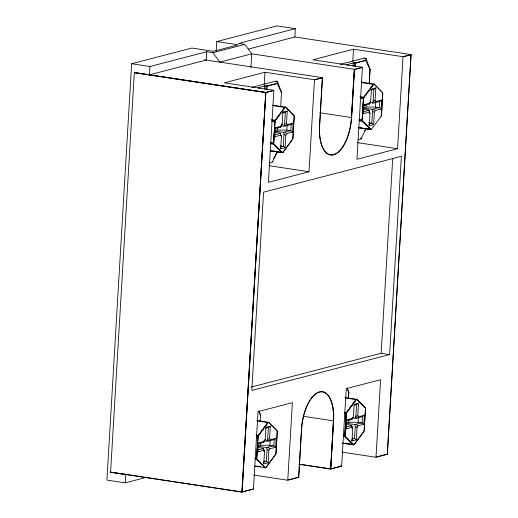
<?xml version="1.0" encoding="UTF-8"?>
<svg xmlns="http://www.w3.org/2000/svg" width="518" height="518" viewBox="0 0 518 518"><rect width="100%" height="100%" fill="white"/><g stroke="black" fill="none" stroke-linecap="round" stroke-linejoin="round"><path stroke-width="0.78" d="M204.623 59.816L322.377 77.629L319.587 125.874A33.657 15.514 -81.4 0 0 333.644 154.804L333.501 154.61A33.482 15.436 -81.4 0 1 319.515 125.835M216.213 51.114L216.777 41.576L238.286 44.833L213.384 51.314L191.88 48.057L131.643 63.74L106.909 480.095L125.233 482.867L146.218 477.402M127.279 474.145L125.725 474.546L110.58 472.261L134.33 72.539L265.715 92.379L273.834 90.359M125.233 482.867L125.725 474.546M206.714 51.742L149.967 66.511L149.475 74.825L206.216 60.056L206.714 51.742L212.924 52.681L244.807 44.38L251.735 53.82L250.919 67.476M264.232 84.363L264.951 72.255L314.322 79.727L322.461 77.7L319.6 125.855M264.497 89.206L264.776 85.923L267.023 85.962L277.072 83.346L277.46 81.371M253.38 489.121L241.893 491.951L265.779 92.457M242.029 491.958L265.753 92.58M265.941 89.316L266.084 86.027M267.023 89.996L267.107 85.943M294.224 116.815L292.955 137.963A1.554 0.719 -81.4 0 1 292.508 139.381L282.899 152.363A1.729 0.796 -81.4 0 1 282.083 152.577L273.854 144.321A1.729 0.796 -81.4 0 1 273.53 142.962L274.78 121.834A1.729 0.796 -81.4 0 1 275.278 120.26L284.764 107.388A1.729 0.796 -81.4 0 1 285.586 107.174L293.907 115.495M273.659 142.968L274.916 121.847M280.717 148.796L281.442 136.629L280.737 135.172L274.844 136.707L275.375 127.713L281.268 126.178L282.174 124.307L282.899 112.134L287.25 111.001L286.532 123.174L287.237 124.624L293.13 123.09L292.592 132.09L286.7 133.625L285.794 135.496L285.075 147.662L280.717 148.796L280.4 147.656M276.865 430.575A1.729 0.796 -81.4 0 1 277.188 431.934L275.939 453.056A1.729 0.796 -81.4 0 1 275.44 454.636L265.954 467.501A1.729 0.796 -81.4 0 1 265.132 467.715L256.902 459.46A1.729 0.796 -81.4 0 1 256.578 458.1L257.834 436.972A1.729 0.796 -81.4 0 1 258.333 435.398L267.819 422.526A1.729 0.796 -81.4 0 1 268.635 422.312L276.962 430.633M256.708 458.106L257.964 436.985M275.641 447.228L269.748 448.763L268.848 450.634L268.123 462.801L263.772 463.934L264.491 451.767L263.785 450.31L257.893 451.845L258.43 442.851L264.322 441.317L265.222 439.445L265.948 427.272L270.305 426.139L269.58 438.312L270.286 439.763L269.917 445.26L273.854 445.856L275.641 447.228L276.178 438.228L270.286 439.763L268.337 441.109L263.707 440.74M260.185 421.723L260.567 415.274L258.961 410.839M274.793 130.769L277.525 130.063L277.661 127.706M258.527 445.733L260.573 445.202L260.716 442.845M280.711 106.779L281.488 92.431L277.538 81.52L275.887 81.268M281.63 123.789L281.539 125.311L282.174 124.307M263.927 451.573L264.018 450.051L263.377 448.277L257.977 447.461M274.883 131.067L283.365 132.349L284.006 134.123L283.288 146.296L285.075 147.662M280.652 125.602L283.741 126.068L284.576 124.521L285.301 112.348L287.25 111.001M257.932 446.205L266.414 447.487L267.061 449.261L266.336 461.434L268.123 462.801M266.789 441.206L267.631 439.659L268.35 427.486L270.305 426.139M292.592 132.09L290.805 130.717L286.868 130.122L287.147 125.414M248.206 49.126L294.846 36.992L295.344 28.671L277.02 25.9L216.777 41.576M293.13 123.09L291.181 124.437L290.805 130.717L283.365 132.349M276.178 438.228L274.229 439.575L273.854 445.856L266.414 447.487M301.58 429.169L298.718 477.233L287.781 480.069L292.379 402.674L258.029 411.609L253.431 489.011L242.133 491.951L265.857 92.567L273.873 90.482L268.415 182.31L309.013 171.743L314.465 79.914L322.436 77.842M352.784 61.312L353.503 49.21L402.875 56.676L411.091 54.63L387.341 454.156L375.997 457.109L380.6 379.707L346.244 388.649L341.647 466.051L330.762 468.881L333.611 420.849A33.657 15.514 -81.4 0 0 319.554 391.919A33.657 15.514 -81.4 0 0 301.567 429.189M353.043 66.162L353.321 62.879L355.568 62.911L365.624 60.302L366.012 58.32L364.361 58.074L340.345 64.323M330.659 468.991L333.378 420.849A33.482 15.436 -81.4 0 0 319.392 392.068A33.482 15.436 -81.4 0 0 301.495 429.144L298.653 477.337L287.619 480.218L253.736 475.09M333.501 154.61A33.482 15.436 -81.4 0 0 351.398 117.534L354.267 69.328L362.38 67.308M354.487 66.272L354.629 62.976M330.659 468.894L333.514 420.856M351.534 117.541L354.39 69.386M355.613 66.174L355.659 62.892M370.629 129.532L362.399 121.277A1.729 0.796 -81.4 0 1 362.076 119.911L363.332 98.789A1.729 0.796 -81.4 0 1 363.83 97.209L373.31 84.343A1.729 0.796 -81.4 0 1 374.132 84.13L382.465 92.567A1.554 0.719 -81.4 0 1 382.757 93.79L381.501 114.918A1.554 0.719 -81.4 0 1 381.054 116.336L371.451 129.319A1.729 0.796 -81.4 0 1 370.629 129.532L358.89 127.752M362.205 119.923L363.461 98.796M369.269 125.751L369.988 113.578L369.282 112.128L363.39 113.662L363.927 104.662L369.82 103.134L370.72 101.256L371.445 89.09L375.803 87.956L375.077 100.123L375.783 101.58L381.675 100.045L381.138 109.039L375.246 110.574L374.346 112.445L373.62 124.618L369.269 125.751L368.952 124.611M354.293 444.425A1.554 0.719 -81.4 0 1 353.554 444.619L345.325 436.363A1.554 0.719 -81.4 0 1 345.033 435.139L346.283 414.011A1.554 0.719 -81.4 0 1 346.736 412.593L356.216 399.728A1.554 0.719 -81.4 0 1 356.96 399.533L365.19 407.789A1.554 0.719 -81.4 0 1 365.481 409.019L364.225 430.141A1.554 0.719 -81.4 0 1 363.778 431.559L354.17 444.541A1.729 0.796 -81.4 0 1 353.347 444.755L345.118 436.499A1.729 0.796 -81.4 0 1 344.8 435.133L346.05 414.011A1.729 0.796 -81.4 0 1 346.548 412.432L356.034 399.566A1.729 0.796 -81.4 0 1 356.857 399.352L365.177 407.672M344.93 435.146L346.186 414.018M351.987 440.973L352.713 428.807L352.007 427.35L346.115 428.885L346.646 419.891L352.538 418.356L353.444 416.485L354.17 404.312L358.521 403.179L357.802 415.352L358.508 416.802L364.4 415.268L363.863 424.261L357.97 425.796L357.064 427.674L356.345 439.84L351.987 440.973L351.67 439.834M348.452 397.96L348.789 392.314L347.183 387.872M348.517 398.102L348.789 392.314M363.345 107.725L366.071 107.012L366.207 104.662M346.063 422.947L348.795 422.241L348.931 419.884M369.192 83.631L370.04 69.386L366.084 58.469L364.432 58.223M369.256 83.728L370.04 69.386M369.425 113.39L369.515 111.869L368.874 110.094L363.474 109.279M352.149 428.613L352.24 427.091L351.592 425.317L346.199 424.501M363.429 108.016L371.911 109.304L372.559 111.079L371.833 123.245L373.62 124.618M369.975 102.674L372.287 103.024L373.128 101.47L373.847 89.303L375.803 87.956M346.154 423.245L354.636 424.527L355.277 426.301L354.558 438.474L356.345 439.84M352.693 417.896L355.011 418.246L355.847 416.692L356.572 404.526L358.521 403.179M381.138 109.039L379.351 107.673L375.414 107.077L375.692 102.363M363.863 424.261L362.076 422.895L358.139 422.3L358.417 417.586M381.675 100.045L379.726 101.392L379.351 107.673L371.911 109.304M364.4 415.268L362.451 416.614L362.076 422.895L354.636 424.527M251.152 387.101L381.138 353.27L392.722 158.243M333.644 154.804A33.657 15.514 -81.4 0 0 351.631 117.534L354.487 69.503L362.419 67.437L356.96 159.259L397.559 148.698L403.017 56.87L411.065 54.772M389.62 354.552L401.398 156.3L263.578 192.172L251.8 390.423L389.62 354.552L381.138 353.27M282.64 152.564L269.956 150.803M265.689 467.689L254.571 466.181M371.186 129.519L358.508 127.758M353.911 444.742L342.793 443.22M275.375 127.713L274.741 128.717L280.633 127.182L281.261 125.829M280.737 135.172L280.322 133.139L274.928 132.323M258.527 443.661L263.688 442.32L265.222 439.445M263.785 450.31L263.377 448.277M361.201 137.736L360.942 139.057L366.006 128.606M363.927 104.662L363.293 105.666L369.185 104.137L370.72 101.256M369.282 112.128L368.874 110.094M346.011 420.894L351.903 419.36L352.81 417.489M352.007 427.35L351.592 425.317M272.397 162.102L277.46 151.651M273.614 158.573L277.305 151.761M364.381 131.436L365.857 128.717M280.633 127.182L281.268 126.178M369.185 104.137L369.82 103.134M263.688 442.32L264.322 441.317M351.903 419.36L352.538 418.356M275.395 120.312L284.881 107.446M283.003 152.337L292.482 139.471M363.947 97.267L373.426 84.402M258.45 435.45L267.935 422.584M266.051 467.482L275.557 454.519A1.554 0.719 -81.4 0 0 276.003 453.101L277.272 431.96A1.554 0.719 -81.4 0 0 276.968 430.749L268.738 422.494A1.554 0.719 -81.4 0 0 268 422.688L258.514 435.554A1.554 0.719 -81.4 0 0 258.068 436.972L256.811 458.1A1.554 0.719 -81.4 0 0 257.103 459.324L265.333 467.579A1.554 0.719 -81.4 0 0 266.071 467.391M346.665 412.49L356.151 399.624M354.267 444.515L363.753 431.649M284.576 124.521L286.532 123.174M283.741 126.068L285.288 125.971L287.237 124.624M373.128 101.47L375.077 100.123M372.287 103.024L373.834 102.927L375.783 101.58M267.631 439.659L269.58 438.312M355.847 416.692L357.802 415.352M355.011 418.246L356.552 418.149L358.508 416.802M295.344 28.671L238.597 43.441L244.807 44.38M264.951 72.255L224.359 82.822L273.731 90.294M353.503 49.21L312.904 59.777L362.276 67.243M251.793 87.374L275.816 81.119L277.486 81.397M259.265 88.015L259.117 88.254A1.897 0.324 3.4 0 0 258.352 87.762L264.776 85.923M346.827 64.569L347.682 64.808L347.662 65.203A1.897 0.324 3.4 0 0 346.898 64.718L353.321 62.879M281.488 92.431L277.136 83.56L267.249 86.137A1.897 0.324 3.4 0 1 264.679 86.117M370.098 69.6L365.682 60.515L355.801 63.086A1.897 0.324 3.4 0 1 353.231 63.066M282.258 113.138L285.301 112.348L283.728 112.108M370.81 90.093L373.847 89.303M285.288 125.971L291.181 124.437M373.834 102.927L379.726 101.392M275.103 134.803L280.264 133.463M363.655 111.758L368.81 110.412M280.244 147.086L283.288 146.296L280.134 145.817M368.79 124.035L371.833 123.245L368.68 122.772M269.328 162.905L272.474 161.979M357.88 139.854L361.02 138.928M265.313 428.276L268.35 427.486M354.293 405.115L356.572 404.526L354.998 404.286M268.337 441.109L274.229 439.575M356.552 418.149L362.451 416.614M257.42 450.136L263.312 448.601M345.642 427.175L351.534 425.641M263.293 462.224L266.336 461.434L263.973 461.078M352.272 439.063L354.558 438.474L352.195 438.111M341.595 466.161L330.601 469.03L298.769 464.212M387.289 454.267L375.841 457.252L341.951 452.13M366.071 107.012L375.414 107.077M277.525 130.063L286.868 130.122M348.795 422.241L358.139 422.3M260.573 445.202L269.917 445.26M294.846 36.992L411.007 54.558L387.315 454.202M354.267 69.328L251.735 53.82L219.846 62.121L212.924 52.681M361.214 82.116L374.132 84.13M361.577 82.569L373.31 84.343M359.913 96.62L363.83 97.209M360.36 97.436L363.494 97.908M131.643 63.74L149.967 66.511M360.198 98.316L363.332 98.789M134.33 72.539L265.656 92.444M134.317 72.708L265.624 92.567M272.669 105.16L285.586 107.174M273.025 105.614L284.764 107.388M319.606 112.723L351.398 117.534M358.948 119.438L362.076 119.911M359.006 120.26L362.134 120.733M359.265 120.798L362.399 121.277M360.496 127.661L362.063 127.894M367.54 128.723L369.101 128.963M271.367 119.664L275.278 120.26M271.814 120.487L274.941 120.959M271.652 121.361L274.78 121.834M357.621 142.657L397.559 148.698M270.396 142.482L273.53 142.962M270.454 143.305L273.588 143.777M270.72 143.849L273.854 144.321M270.383 150.473L271.95 150.706M273.51 150.945L275.077 151.178M277.428 151.534L278.988 151.774M280.555 152.007L282.899 152.363M270.344 150.803L282.083 152.577M269.075 165.702L309.013 171.743M345.118 397.578L356.857 399.352M345.079 397.908L356.034 399.566M344.988 412.198L346.548 412.432M344.645 412.898L346.212 413.131M344.489 413.772L346.05 414.011M303.179 416.278L333.378 420.849M256.902 420.538L268.635 422.312M256.863 420.875L267.819 422.526M343.233 434.9L344.8 435.133M343.292 435.716L344.858 435.955M343.557 436.26L345.118 436.499M344.781 443.123L346.348 443.356M348.692 443.712L350.259 443.952M351.826 444.185L354.17 444.541M342.398 443.097L353.347 444.755M255.983 435.042L258.333 435.398M256.429 435.858L257.996 436.098M256.268 436.739L257.834 436.972M339.912 465.954L341.485 466.194M299.488 464.186L330.529 468.881M255.011 457.86L256.578 458.1M255.07 458.683L256.637 458.916M255.335 459.226L256.902 459.46M255.782 465.967L257.342 466.2M258.909 466.44L260.476 466.673M110.593 472.086L241.893 491.951M110.606 472.202L241.971 492.1M258.281 87.613L259.058 87.807M373.459 109.201L375.246 110.574M372.559 111.079L374.346 112.445M284.913 132.252L286.7 133.625M284.006 134.123L285.794 135.496M356.183 424.43L357.97 425.796M355.277 426.301L357.064 427.674M267.961 447.39L269.748 448.763M267.061 449.261L268.848 450.634M374.229 84.194L382.459 92.45M362.522 121.244L370.752 129.5M273.97 144.289L282.2 152.551M345.241 436.467L353.47 444.722M257.025 459.427L265.255 467.689M346.807 388.332L348.847 392.527M258.592 411.298L260.567 415.274M280.322 133.139L281.442 136.629M369.515 111.869L369.988 113.578M363.073 112.516L363.39 113.662M274.527 135.567L274.844 136.707M352.24 427.091L352.713 428.807M345.797 427.745L346.115 428.885M264.018 450.051L264.491 451.767M263.455 462.794L263.772 463.934M257.575 450.705L257.893 451.845M292.385 139.497A1.729 0.796 -81.4 0 0 292.884 137.917L294.14 116.796A1.729 0.796 -81.4 0 0 293.816 115.43M294.211 116.841A1.554 0.719 -81.4 0 0 293.92 115.611L285.69 107.356A1.554 0.719 -81.4 0 0 284.952 107.55L275.466 120.416A1.554 0.719 -81.4 0 0 275.013 121.834L273.763 142.962A1.554 0.719 -81.4 0 0 274.054 144.185L282.284 152.441A1.554 0.719 -81.4 0 0 283.022 152.253M380.937 116.446A1.729 0.796 -81.4 0 0 381.436 114.873L382.685 93.752A1.729 0.796 -81.4 0 0 382.362 92.385M374.236 84.311A1.554 0.719 -81.4 0 0 373.497 84.499L364.012 97.371A1.554 0.719 -81.4 0 0 363.565 98.789L362.309 119.911A1.554 0.719 -81.4 0 0 362.6 121.141L370.83 129.396A1.554 0.719 -81.4 0 0 371.568 129.202M363.655 431.675A1.729 0.796 -81.4 0 0 364.154 430.095L365.41 408.974A1.729 0.796 -81.4 0 0 365.086 407.608"/></g></svg>
